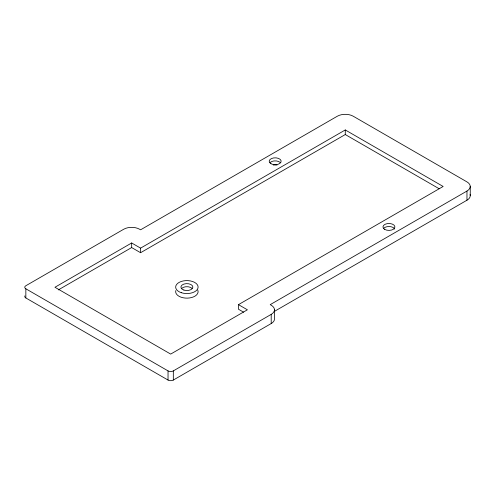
<?xml version="1.0" encoding="UTF-8"?>
<svg xmlns="http://www.w3.org/2000/svg" width="495" height="495" viewBox="0 0 495 495"><rect width="100%" height="100%" fill="white"/><g stroke="black" fill="none" stroke-linecap="round" stroke-linejoin="round"><path stroke-width="0.74" d="M238.466 304.642L443.155 186.467L345.275 129.956L140.586 248.131L131.664 242.977L54.945 287.267L170.682 354.086L247.395 309.796L238.466 304.642L238.466 309.226L243.571 312.172M58.28 289.928L131.664 247.562L140.586 252.716L345.275 134.541L439.158 188.744M25.845 297.959L25.845 288.795A3.743 2.159 0 0 1 25.845 285.745L123.725 229.235A11.224 6.478 0 0 1 139.596 229.235L140.586 229.804L337.336 116.214A11.224 6.478 0 0 1 353.213 116.214L466.964 181.888A11.224 6.478 0 0 1 466.964 191.051L270.214 304.642L271.204 305.217A11.224 6.478 0 0 1 271.204 314.381L271.204 323.544L173.324 380.055A3.743 2.159 0 0 1 168.034 380.055L25.845 297.959A3.743 2.159 0 0 1 24.88 295.874M274.23 311.491L466.964 200.215A11.224 6.478 0 0 0 470.077 194.504M25.845 288.795L168.034 370.891A3.743 2.159 0 0 0 173.324 370.891L271.204 314.381M470.25 186.467L470.25 195.63M466.964 191.051L466.964 200.215M345.275 129.956L345.275 134.541M274.49 309.796L274.49 318.959A11.224 6.478 0 0 1 271.204 323.544M173.324 370.891L173.324 380.055M168.034 370.891L168.034 380.055M140.586 248.131L140.586 252.716M131.664 242.977L131.664 247.562M273.314 165.052A9.504 5.488 0 0 1 277.027 165.052M269.992 162.595A5.983 3.459 0 0 1 280.356 162.595M181.702 288.406A5.983 3.459 0 0 1 192.066 288.406M383.743 228.269A5.983 3.459 0 0 1 389.707 226.568A5.983 3.459 0 0 1 394.707 229.105M197.722 289.983A11.224 6.478 0 0 1 187.37 298.132A11.224 6.478 0 0 1 175.83 290.534M270.938 163.709A5.983 3.459 0 0 0 280.956 162.162A5.983 3.459 0 0 0 273.624 157.93A5.983 3.459 0 0 0 270.938 163.709M183.893 290.07A5.983 3.459 0 0 0 192.871 287.081A5.983 3.459 0 0 0 183.893 284.087A5.983 3.459 0 0 0 183.893 290.07M384.689 229.383A5.983 3.459 0 0 0 394.707 227.836A5.983 3.459 0 0 0 387.375 223.604A5.983 3.459 0 0 0 384.689 229.383M181.269 292.687A11.224 6.478 0 0 0 198.105 287.081A11.224 6.478 0 0 0 181.269 281.469A11.224 6.478 0 0 0 181.269 292.687"/></g></svg>
